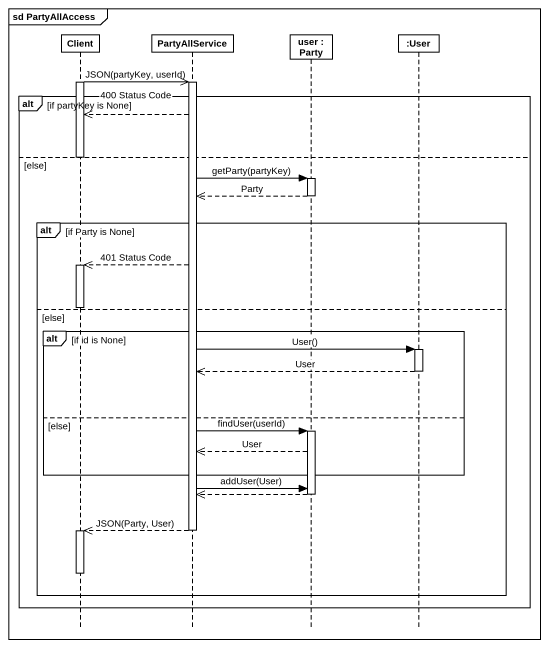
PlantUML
@startuml
mainframe sd PartyAllAccess
hide footbox
participant Client
participant PartyAllService
participant "user : Party" as user
participant ":User" as User

activate Client
Client ->> PartyAllService : JSON(partyKey, userId)
activate PartyAllService
alt if partyKey is None
  PartyAllService -->> Client : 400 Status Code
else else
  deactivate Client
  PartyAllService -> user : getParty(partyKey)
  activate user
  user -->> PartyAllService : Party
  deactivate user
  alt if Party is None
    PartyAllService -->> Client : 401 Status Code
    activate Client
    deactivate Client
  else else
    alt if id is None
      PartyAllService -> User : User()
      activate User
      User -->> PartyAllService : User
      deactivate User
    else else
      PartyAllService -> user : findUser(userId)
      activate user
      user -->> PartyAllService : User
    end
    PartyAllService -> user : addUser(User)
    user -->> PartyAllService
    deactivate user
    PartyAllService -->> Client : JSON(Party, User)
    deactivate PartyAllService
    activate Client
    deactivate Client
  end
end
@enduml
